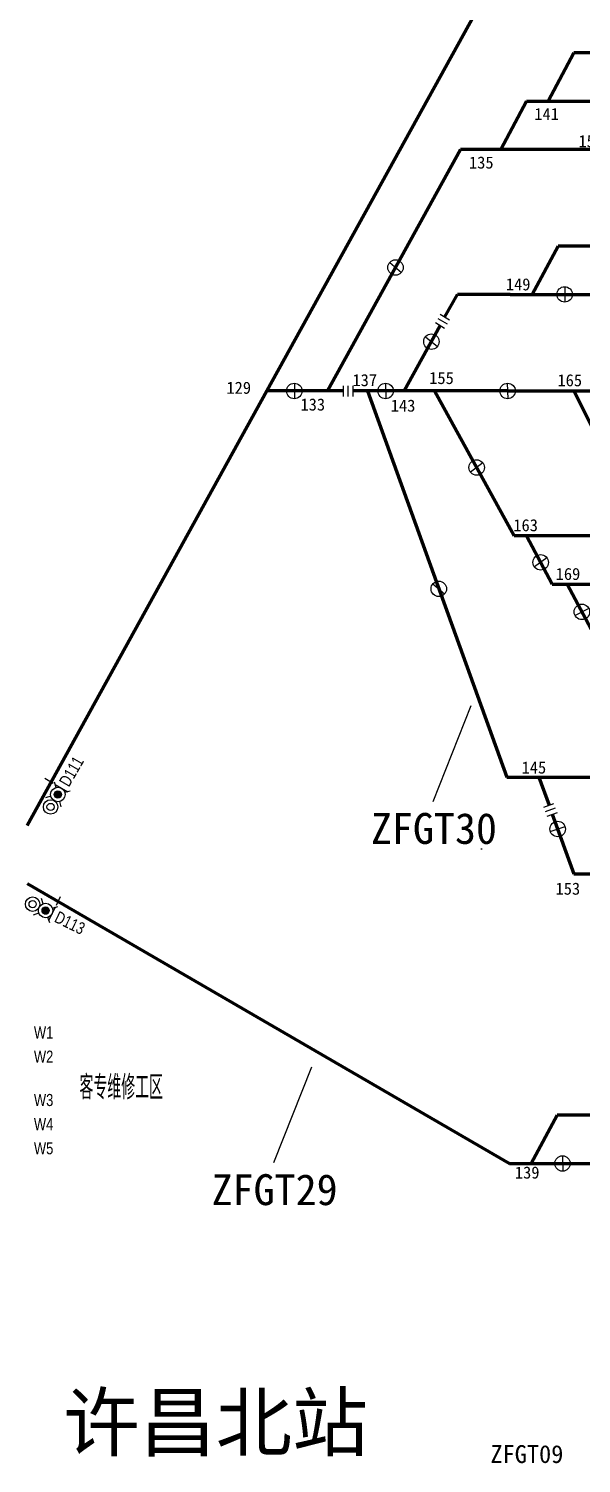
# Model space of a CAD drawing. Header units: millimetres. Extents: x -17381 to -15684, y 1883 to 2345.
# Drawn here: x -16057.7 to -16008.2, y 2135.4 to 2263.8 of the extents above; entities that cross this region are included whole.
import ezdxf
from ezdxf.enums import TextEntityAlignment as Align

# ---------------------------------------------------------------- set-up
doc = ezdxf.new("R2010")
doc.units = ezdxf.units.MM
doc.layers.add('1', color=1, linetype='Continuous')
doc.layers.add('D0', color=7, linetype='Continuous')
doc.styles.add('HZ', font='complex.shx', dxfattribs={"width": 0.75, "bigfont": 'gbcbig.shx'})
doc.styles.add('HZTXT', font='rs9.shx', dxfattribs={"width": 0.7, "bigfont": 'HZTXT.SHX'})
doc.styles.add('宋体', font='SimSun.ttf')

# ---------------------------------------------------------------- blocks, each defined once
blk = doc.blocks.new('BD')
at = {"layer": '1', "color": 7}
for radius in [1.5, 0.75]:
    blk.add_circle((0, 0), radius, dxfattribs=at)
blk = doc.blocks.new('*X32')
at = {"color": 0}
for p, q in [((-0.75, 0.03), (0.35, 0.66)), ((-0.75, -0.08), (0.45, 0.6)), ((-0.73, 0.15), (0.23, 0.71)), ((-0.73, -0.19), (0.53, 0.53)), ((-0.69, 0.29), (0.09, 0.74)), ((-0.69, -0.29), (0.59, 0.46)), ((-0.65, -0.37), (0.65, 0.37)), ((-0.59, -0.46), (0.69, 0.29)), ((-0.58, 0.47), (-0.12, 0.74)), ((-0.53, -0.53), (0.73, 0.19)), ((-0.45, -0.6), (0.75, 0.08)), ((-0.35, -0.66), (0.75, -0.03)), ((-0.23, -0.71), (0.73, -0.15)), ((-0.09, -0.74), (0.69, -0.29)), ((0.12, -0.74), (0.58, -0.47))]:
    blk.add_line(p, q, dxfattribs=at)
blk = doc.blocks.new('ADL')
at = {"layer": '1', "color": 4}
for p, q in [((-1.06, 1.06), (-1.88, 1.88)), ((1.06, 1.06), (1.88, 1.88)), ((-1.88, -1.88), (-1.06, -1.06)), ((1.88, -1.88), (1.06, -1.06))]:
    blk.add_line(p, q, dxfattribs=at)
for radius in [1.5, 0.75]:
    blk.add_circle((0, 0), radius, dxfattribs=at)
blk.add_blockref('*X32', (0, 0), dxfattribs=at)
blk = doc.blocks.new('2XZLA1')
at = {"layer": '1', "color": 7}
for p, q in [((0, -1), (0, 1)), ((0, -1.5), (0, -4.5))]:
    blk.add_line(p, q, dxfattribs=at)
for name, p in [('BD', (-4.5, -3)), ('ADL', (-1.5, -3))]:
    blk.add_blockref(name, p, dxfattribs=at)
blk = doc.blocks.new('qxjyj')
at = {"layer": '1', "color": 1}
blk.add_line((0, 1.6), (0, -1.6), dxfattribs=at)
blk.add_circle((-0.01, 0), 1.6, dxfattribs=at)

msp = doc.modelspace()

# ---------------------------------------------------------------- linework, layer by layer
at = {"color": 124, "lineweight": 70}
for p, q in [((-16014.89, 2270.26), (-16036.35, 2231.38)), ((-16011.18, 2257.3), (-16008.87, 2261.62)), ((-15926.76, 2261.62), (-16008.87, 2261.62)), ((-16015.42, 2252.98), (-16013.11, 2257.3)), ((-16013.11, 2257.3), (-15925.62, 2257.3)), ((-16030.93, 2231.38), (-16019.01, 2252.98)), ((-15928.25, 2252.98), (-16019.01, 2252.98)), ((-16012.6, 2240.02), (-16010.28, 2244.34)), ((-15928.98, 2244.34), (-16010.28, 2244.34)), ((-16020.41, 2238), (-16019.3, 2240.02)), ((-16014.57, 2240.02), (-16019.3, 2240.02)), ((-16014.57, 2240.02), (-15924.82, 2240.02)), ((-16036.35, 2231.38), (-16057.81, 2192.5)), ((-16029.5, 2231.38), (-16036.35, 2231.38))]:
    msp.add_line(p, q, dxfattribs=at)
at = {"color": 7, "linetype": 'Continuous'}
for p, q in [((-16021.27, 2237.5), (-16020.44, 2237)), ((-16021.05, 2237.87), (-16020.22, 2237.38)), ((-16020.83, 2238.24), (-16019.99, 2237.75)), ((-16029.5, 2230.88), (-16029.5, 2231.85)), ((-16029.07, 2230.88), (-16029.07, 2231.85)), ((-16028.63, 2230.88), (-16028.63, 2231.85)), ((-16011.56, 2194.14), (-16010.66, 2194.48)), ((-16011.41, 2193.74), (-16010.5, 2194.08)), ((-16011.25, 2193.33), (-16010.35, 2193.67))]:
    msp.add_line(p, q, dxfattribs=at)
at = {"color": 205, "lineweight": 70}
for p, q in [((-16024.07, 2231.38), (-16020.83, 2237.24)), ((-16014.8, 2231.38), (-16028.63, 2231.38)), ((-16027.35, 2231.38), (-16014.86, 2196.82)), ((-16021.35, 2231.38), (-16014.2, 2218.42)), ((-16014.8, 2231.38), (-16005.88, 2231.38)), ((-16008.87, 2231.38), (-16004.52, 2222.74)), ((-15932, 2218.42), (-16014.2, 2218.42)), ((-16013.11, 2218.42), (-16010.8, 2214.1)), ((-16010.8, 2214.1), (-15928.05, 2214.1)), ((-16009.48, 2214.1), (-16007.08, 2209.62)), ((-16014.86, 2196.82), (-15930.37, 2196.82)), ((-16012, 2196.82), (-16011.09, 2194.32))]:
    msp.add_line(p, q, dxfattribs=at)
at = {"color": 205, "lineweight": -3}
for p, q in [((-16009.48, 2214.1), (-16009.32, 2213.79)), ((-16021.47, 2194.66), (-16018.05, 2203.23))]:
    msp.add_line(p, q, dxfattribs=at)
at = {"color": 1, "lineweight": 70}
for p, q in [((-16010.8, 2193.5), (-16008.87, 2188.18)), ((-16057.81, 2187.31), (-16014.64, 2162.26)), ((-16008.87, 2188.18), (-15928.84, 2188.18)), ((-16012.68, 2162.26), (-16010.36, 2166.58)), ((-15926.63, 2166.58), (-16010.36, 2166.58)), ((-16014.64, 2162.26), (-15927.18, 2162.29))]:
    msp.add_line(p, q, dxfattribs=at)
at = {"color": 124, "lineweight": -3}
msp.add_line((-16017.19, 2190.42), (-16017.08, 2190.42), dxfattribs=at)
at = {"color": 1, "lineweight": -3}
msp.add_line((-16035.73, 2162.35), (-16032.32, 2170.91), dxfattribs=at)

# ---------------------------------------------------------------- block references
at = {"color": 0}
for name, p, xscale, yscale, zscale, rotation in [('qxjyj', (-16024.83, 2242.43), 0.4320000000005563, 0.4320000000005563, 0.4320000000005563, 49.34221834483529), ('qxjyj', (-16009.69, 2240.02), 0.4320000000014209, 0.4319999999996753, 0.432, 359.9257647517235), ('qxjyj', (-16021.62, 2235.8), 0.4320000000003469, 0.4320000000003469, 0.4320000000003469, 51.35646852199681), ('qxjyj', (-16033.89, 2231.38), 0.4320000000005494, 0.4320000000005494, 0.4320000000005494, 0.07014464790728596), ('qxjyj', (-16025.72, 2231.38), 0.4320000000012668, 0.4320000000012668, 0.432, 0.6312338679751286), ('qxjyj', (-16014.8, 2231.38), 0.4320000000011265, 0.4319999999996753, 0.432, 2.159214534663319), ('qxjyj', (-16017.57, 2224.53), 0.4320000000002173, 0.4319999999975153, 0.4320000000002173, 306.8274048206926), ('qxjyj', (-16011.84, 2216.04), 0.4320000000008407, 0.4320000000024038, 0.4320000000008407, 305.8239237260219), ('qxjyj', (-16020.96, 2213.68), 0.4320000000005563, 0.4320000000005563, 0.4320000000005563, 49.34221834483529), ('qxjyj', (-16008.15, 2211.61), 0.4320000000005298, 0.4320000000020627, 0.4320000000005298, 297.1766354741453), ('2XZLA1', (-16055.85, 2196.49), 0.4319999999990451, 0.4319999999990451, 0.4319999999990451, 59.77951689051729), ('qxjyj', (-16010.32, 2192.19), 0.4320000000018647, 0.4319999999996753, 0.432, 107.9605547842528), ('2XZLA1', (-16055, 2185.77), 0.431999999999941, 0.431999999999941, 0.431999999999941, 333.874161887303), ('qxjyj', (-16009.88, 2162.26), 0.4319999999999654, 0.4319999999999654, 0.4319999999999654, 0.8577076283976593)]:
    msp.add_blockref(name, p, dxfattribs=dict(at, xscale=xscale, yscale=yscale, zscale=zscale, rotation=rotation))

# ---------------------------------------------------------------- texts
at = {"color": 0, "ltscale": 0.5, "style": '宋体'}
for s, p in [('141', (-16012.41, 2255.62)), ('151', (-16008.46, 2253.19)), ('149', (-16014.96, 2240.38)), ('137', (-16028.69, 2231.81)), ('155', (-16021.82, 2232)), ('165', (-16010.34, 2231.8)), ('129', (-16039.97, 2231.13)), ('133', (-16033.34, 2229.63)), ('143', (-16025.26, 2229.53)), ('163', (-16014.29, 2218.83)), ('169', (-16010.5, 2214.47)), ('145', (-16013.55, 2197.15)), ('153', (-16010.51, 2186.31)), ('139', (-16014.15, 2160.91))]:
    msp.add_text(s, height=1.08, dxfattribs=at).set_placement(p)
at = {"color": 0, "lineweight": 70, "ltscale": 0.5, "style": '宋体'}
msp.add_text('135', height=1.08, dxfattribs=at).set_placement((-16018.26, 2251.28))
at = {"color": 0, "style": 'HZTXT', "width": 0.8}
for s, rotation, p in [('D111', 59.7795, (-16054.54, 2196.15)), ('D113', 333.8742, (-16055.22, 2184.4))]:
    msp.add_text(s, height=1.08, rotation=rotation, dxfattribs=at).set_placement(p, align=Align.MIDDLE_LEFT)
at = {"color": 0, "width": 0.8}
for s, height, style, p in [('W1', 1.08, 'HZTXT', (-16057.2, 2173.98)), ('W2', 1.08, 'HZTXT', (-16057.2, 2171.82)), ('客专维修工区', 2.16, 'HZ', (-16053.12, 2169.07)), ('W3', 1.08, 'HZTXT', (-16057.2, 2167.94)), ('W4', 1.08, 'HZTXT', (-16057.2, 2165.78)), ('W5', 1.08, 'HZTXT', (-16057.2, 2163.62))]:
    msp.add_text(s, height=height, dxfattribs=dict(at, style=style)).set_placement(p, align=Align.MIDDLE_LEFT)
at = {"color": 205, "lineweight": -3, "insert": (-16027.04, 2193.62), "char_height": 2.765, "width": 11.8218, "attachment_point": 1, "style": '宋体'}
msp.add_mtext('ZFGT30', dxfattribs=at)
at = {"color": 1, "lineweight": -3, "attachment_point": 1, "style": '宋体'}
for s, insert, char_height, width in [('ZFGT29', (-16041.3, 2161.3), 2.765, 11.8218), ('{\\C5;ZFGT09}', (-16016.34, 2137.06), 1.6, 6.8413)]:
    msp.add_mtext(s, dxfattribs=dict(at, insert=insert, char_height=char_height, width=width))
at = {"layer": 'D0', "color": 0, "style": '宋体'}
msp.add_text('许昌北站', height=5, dxfattribs=at).set_placement((-16054.56, 2136.6))

doc.saveas('drawing.dxf')
